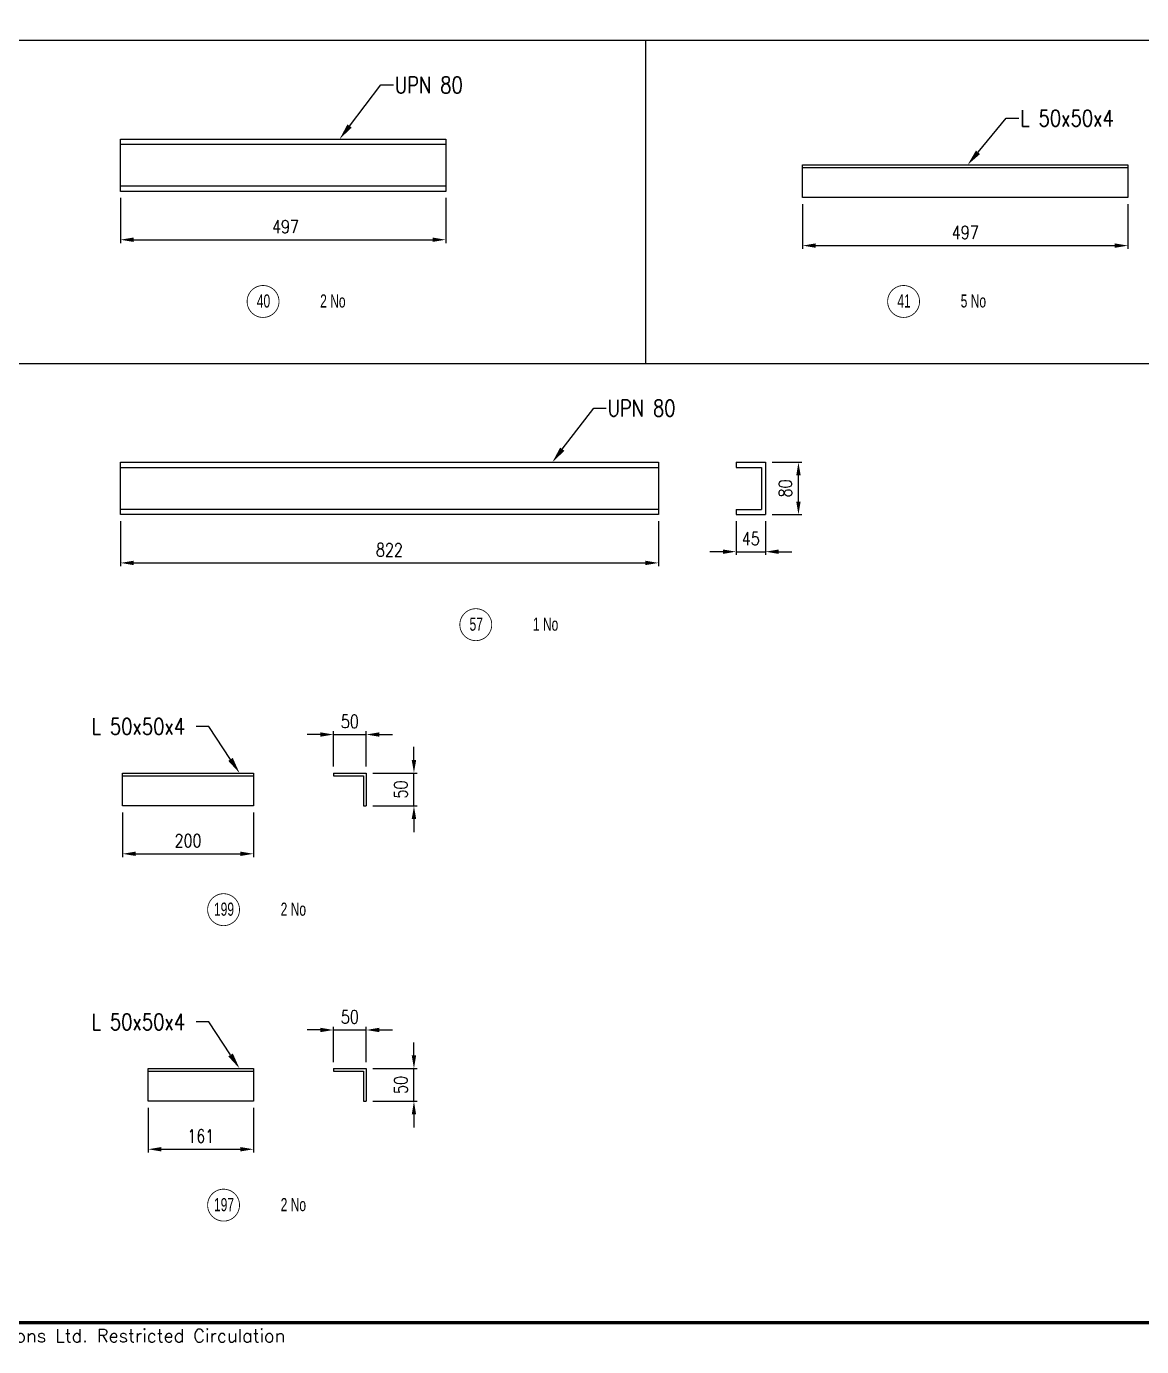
# Model space of a CAD drawing. Header units: millimetres. Extents: x 0 to 16187, y -20471 to 6290.
# Drawn here: x 9959.1 to 10299.9, y 1484.6 to 1887.8 of the extents above; entities that cross this region are included whole.
import ezdxf
from ezdxf import colors
from ezdxf.entities.mleader import LeaderData, LeaderLine
from ezdxf.enums import TextEntityAlignment as Align
from ezdxf.math import Vec2, Vec3

# ---------------------------------------------------------------- set-up
doc = ezdxf.new("R2010")
doc.units = ezdxf.units.MM
doc.header["$PDSIZE"] = -1
doc.layers.add('BORDER1', color=3, linetype='Continuous')
doc.layers.add('BORDER2', color=7, linetype='Continuous')
doc.styles.add('ROMANC', font='ROMANC', dxfattribs={"height": 5})
doc.styles.add('ROMANS', font='ROMANS.shx', dxfattribs={"width": 0.8})
doc.styles.add('ROMANT', font='ROMANT', dxfattribs={"height": 4})
doc.styles.add('SLDTEXTSTYLE2', font='TXT', dxfattribs={"width": 0.686449})
doc.dimstyles.new('ISO-25', dxfattribs={"dimtxt": 2.5, "dimasz": 2.5, "dimexe": 1.25, "dimexo": 0.625, "dimtad": 1, "dimtxsty": 'Standard', "dimcen": 2.5, "dimadec": 0, "dimazin": 0, "dimtfac": 1, "dimtmove": 0, "dimatfit": 3, "dimfxl": 1, "dimarcsym": 0})

# ---------------------------------------------------------------- blocks, each defined once
blk = doc.blocks.new('*U609')
at = {"layer": 'BORDER1', "color": 154, "true_color": 0x1859a9, "const_width": 1}
blk.add_lwpolyline([(1.81, 811), (1144, 811), (1144, 0), (0, 0), (0, 811)], close=True, dxfattribs=at)
at = {"layer": 'BORDER2', "color": 154, "true_color": 0x1859a9, "style": 'ROMANS'}
blk.add_text('2017 ADNOC Onshore . All rights reserved. Abu Dhabi Company for Onshore Petroleum Operations Ltd. Restricted Circulation', height=4, dxfattribs=at).set_placement((489.5, -2), align=Align.TOP_CENTER)
at = {"layer": 'BORDER2', "flags": 8}
for tag, height, style, p in [('REV-A', 3.24, 'ROMANS', (986.93, 140.25)), ('RE-A', 8.06, 'ROMANT', (1084.63, 7.17))]:
    blk.add_attdef(tag, text='', height=height, dxfattribs=dict(at, style=style)).set_placement(p, align=Align.CENTER)
at = {"layer": 'BORDER2', "style": 'ROMANS', "width": 3.830216}
blk.add_attdef('DATE-A', text='', height=3.24, dxfattribs=at).set_placement((995.51, 140.25), (1008.51, 140.25), align=Align.FIT)
at = {"layer": 'BORDER2'}
for tag, height, style, p in [('DRN-A', 3.24, 'ROMANS', (1018.38, 140.25)), ('CHD-A', 3.24, 'ROMANS', (1032.35, 140.25)), ('APD-A', 3.24, 'ROMANS', (1046.64, 140.25)), ('CONS_CONT_VEND', 4.2, 'ROMANC', (1061.39, 72.83))]:
    blk.add_attdef(tag, text='', height=height, dxfattribs=dict(at, style=style)).set_placement(p, align=Align.CENTER)
at = {"layer": 'BORDER2', "style": 'ROMANS', "width": 0.8}
for tag, p, height in [('1:X', (997.23, 122.55), 3.5), ('LOC', (1042.74, 122.55), 3.5), ('PROJ_NO', (1118.64, 122.55), 3.5), ('CONS_DRG_NO', (1011, 63), 3)]:
    blk.add_attdef(tag, p, '', height=height, dxfattribs=at)
at = {"layer": 'BORDER2', "lineweight": 30, "width": 0.8, "flags": 104}
blk.add_attdef('COMMENTS-A', text='', height=2.2, dxfattribs=at).set_placement((1055.21, 142.07), align=Align.MIDDLE_LEFT)
at = {"layer": 'BORDER2', "style": 'ROMANS', "width": 0.8}
for tag, p in [('PROJECT_TITLE_1', (1061.07, 55.35)), ('PROJECT_TITLE_2', (1061.07, 49.3))]:
    blk.add_attdef(tag, text='', height=3.5, dxfattribs=at).set_placement(p, align=Align.MIDDLE)
at = {"layer": 'BORDER2', "style": 'ROMANT', "width": 0.8}
for tag, p in [('DRG_TITLE_1', (1061.07, 36.31)), ('DRG_TITLE_2', (1061.07, 28.31)), ('DRG_TITLE_3', (1061.07, 20.31))]:
    blk.add_attdef(tag, text='', height=5, dxfattribs=at).set_placement(p, align=Align.CENTER)
at = {"layer": 'BORDER2', "style": 'ROMANT'}
for tag, p in [('AR', (995, 7.17)), ('PA', (1011.74, 7.17)), ('DC', (1028.45, 7.17)), ('TS', (1120.84, 7.17))]:
    blk.add_attdef(tag, p, '', height=8.06, dxfattribs=at)
for tag, p in [('SRNO', (1074.7, 7.17)), ('SH', (1115.8, 7.18))]:
    blk.add_attdef(tag, text='', height=8.06, dxfattribs=at).set_placement(p, align=Align.RIGHT)
at = {"layer": 'BORDER2', "style": 'ROMANS', "flags": 2}
blk.add_attdef('TB_VERSION', text='', height=2, dxfattribs=at).set_placement((1, -1), align=Align.TOP_LEFT)
blk = doc.blocks.new('*D5083')
at = {"color": 0, "lineweight": -2}
for p, q in [((9987.88, 1835.45), (9987.88, 1821.69)), ((10087.28, 1835.45), (10087.28, 1821.69)), ((9991.88, 1822.69), (10083.28, 1822.69))]:
    blk.add_line(p, q, dxfattribs=at)
at = {"color": 0}
for points in [[(9991.88, 1823.36), (9991.88, 1822.03), (9987.88, 1822.69)], [(10083.28, 1822.03), (10083.28, 1823.36), (10087.28, 1822.69)]]:
    blk.add_solid(points, dxfattribs=at)
at = {"layer": 'Defpoints', "color": 0}
for p in [(9987.88, 1837.45), (10087.28, 1837.45), (10087.28, 1822.69)]:
    blk.add_point(p, dxfattribs=at)
at = {"color": 0, "insert": (10038.31, 1826.69), "char_height": 4, "attachment_point": 5, "style": 'ROMANS'}
blk.add_mtext('497', dxfattribs=at)
blk = doc.blocks.new('*D5084')
at = {"color": 0, "lineweight": -2}
for p, q in [((10196.33, 1833.54), (10196.33, 1819.9)), ((10295.73, 1833.54), (10295.73, 1819.9)), ((10200.33, 1820.9), (10291.73, 1820.9))]:
    blk.add_line(p, q, dxfattribs=at)
at = {"color": 0}
for points in [[(10200.33, 1821.57), (10200.33, 1820.23), (10196.33, 1820.9)], [(10291.73, 1820.23), (10291.73, 1821.57), (10295.73, 1820.9)]]:
    blk.add_solid(points, dxfattribs=at)
at = {"layer": 'Defpoints', "color": 0}
for p in [(10196.33, 1835.54), (10295.73, 1835.54), (10295.73, 1820.9)]:
    blk.add_point(p, dxfattribs=at)
at = {"color": 0, "insert": (10246.03, 1824.9), "char_height": 4, "attachment_point": 5, "style": 'ROMANS'}
blk.add_mtext('497', dxfattribs=at)
blk = doc.blocks.new('*D5266')
at = {"color": 0, "lineweight": -2}
for p, q in [((9987.88, 1736.74), (9987.88, 1722.99)), ((10152.28, 1736.74), (10152.28, 1722.99)), ((9991.88, 1723.99), (10148.28, 1723.99))]:
    blk.add_line(p, q, dxfattribs=at)
at = {"color": 0}
for points in [[(9991.88, 1724.65), (9991.88, 1723.32), (9987.88, 1723.99)], [(10148.28, 1723.32), (10148.28, 1724.65), (10152.28, 1723.99)]]:
    blk.add_solid(points, dxfattribs=at)
at = {"layer": 'Defpoints', "color": 0}
for p in [(9987.88, 1738.74), (10152.28, 1738.74), (10152.28, 1723.99)]:
    blk.add_point(p, dxfattribs=at)
at = {"color": 0, "insert": (10070.08, 1727.99), "char_height": 4, "attachment_point": 5, "style": 'ROMANS'}
blk.add_mtext('822', dxfattribs=at)
blk = doc.blocks.new('*D5343')
at = {"color": 0, "lineweight": -2}
for p, q in [((9988.54, 1647.79), (9988.54, 1634.15)), ((10028.54, 1647.79), (10028.54, 1634.15)), ((9992.54, 1635.15), (10024.54, 1635.15))]:
    blk.add_line(p, q, dxfattribs=at)
at = {"color": 0}
for points in [[(9992.54, 1635.82), (9992.54, 1634.49), (9988.54, 1635.15)], [(10024.54, 1634.49), (10024.54, 1635.82), (10028.54, 1635.15)]]:
    blk.add_solid(points, dxfattribs=at)
at = {"layer": 'Defpoints', "color": 0}
for p in [(9988.54, 1649.79), (10028.54, 1649.79), (10028.54, 1635.15)]:
    blk.add_point(p, dxfattribs=at)
at = {"color": 0, "insert": (10008.54, 1639.15), "char_height": 4, "attachment_point": 5, "style": 'ROMANS'}
blk.add_mtext('200', dxfattribs=at)
blk = doc.blocks.new('*D5344')
at = {"color": 0, "lineweight": -2}
for p, q in [((10048.98, 1671.58), (10044.98, 1671.58)), ((10052.98, 1661.79), (10052.98, 1672.58)), ((10052.98, 1671.58), (10062.98, 1671.58)), ((10062.98, 1661.79), (10062.98, 1672.58)), ((10066.98, 1671.58), (10070.98, 1671.58))]:
    blk.add_line(p, q, dxfattribs=at)
at = {"color": 0}
for points in [[(10048.98, 1670.91), (10048.98, 1672.25), (10052.98, 1671.58)], [(10066.98, 1672.25), (10066.98, 1670.91), (10062.98, 1671.58)]]:
    blk.add_solid(points, dxfattribs=at)
at = {"layer": 'Defpoints', "color": 0}
for p in [(10062.98, 1671.58), (10052.98, 1659.79), (10062.98, 1659.79)]:
    blk.add_point(p, dxfattribs=at)
at = {"color": 0, "insert": (10057.98, 1675.58), "char_height": 4, "attachment_point": 5, "style": 'ROMANS'}
blk.add_mtext('50', dxfattribs=at)
blk = doc.blocks.new('*D5345')
at = {"color": 0, "lineweight": -2}
for p, q in [((10077.57, 1663.79), (10077.57, 1667.79)), ((10064.98, 1659.79), (10078.57, 1659.79)), ((10077.57, 1649.79), (10077.57, 1659.79)), ((10064.98, 1649.79), (10078.57, 1649.79)), ((10077.57, 1645.79), (10077.57, 1641.79))]:
    blk.add_line(p, q, dxfattribs=at)
at = {"color": 0}
for points in [[(10076.9, 1663.79), (10078.24, 1663.79), (10077.57, 1659.79)], [(10078.24, 1645.79), (10076.9, 1645.79), (10077.57, 1649.79)]]:
    blk.add_solid(points, dxfattribs=at)
at = {"layer": 'Defpoints', "color": 0}
for p in [(10062.98, 1659.79), (10077.57, 1659.79), (10062.98, 1649.79)]:
    blk.add_point(p, dxfattribs=at)
at = {"color": 0, "insert": (10073.57, 1654.79), "char_height": 4, "attachment_point": 5, "rotation": 90, "style": 'ROMANS'}
blk.add_mtext('50', dxfattribs=at)
blk = doc.blocks.new('*D5346')
at = {"color": 0, "lineweight": -2}
for p, q in [((10186.99, 1754.74), (10196.06, 1754.74)), ((10195.06, 1742.74), (10195.06, 1750.74)), ((10186.99, 1738.74), (10196.06, 1738.74))]:
    blk.add_line(p, q, dxfattribs=at)
at = {"color": 0}
for points in [[(10195.73, 1750.74), (10194.39, 1750.74), (10195.06, 1754.74)], [(10194.39, 1742.74), (10195.73, 1742.74), (10195.06, 1738.74)]]:
    blk.add_solid(points, dxfattribs=at)
at = {"layer": 'Defpoints', "color": 0}
for p in [(10184.99, 1754.74), (10195.06, 1754.74), (10184.99, 1738.74)]:
    blk.add_point(p, dxfattribs=at)
at = {"color": 0, "insert": (10191.06, 1746.74), "char_height": 4, "attachment_point": 5, "rotation": 90, "style": 'ROMANS'}
blk.add_mtext('80', dxfattribs=at)
blk = doc.blocks.new('*D5347')
at = {"color": 0, "lineweight": -2}
for p, q in [((10175.99, 1736.74), (10175.99, 1726.42)), ((10184.99, 1736.74), (10184.99, 1726.42)), ((10171.99, 1727.42), (10167.99, 1727.42)), ((10175.99, 1727.42), (10184.99, 1727.42)), ((10188.99, 1727.42), (10192.99, 1727.42))]:
    blk.add_line(p, q, dxfattribs=at)
at = {"color": 0}
for points in [[(10171.99, 1726.75), (10171.99, 1728.08), (10175.99, 1727.42)], [(10188.99, 1728.08), (10188.99, 1726.75), (10184.99, 1727.42)]]:
    blk.add_solid(points, dxfattribs=at)
at = {"layer": 'Defpoints', "color": 0}
for p in [(10175.99, 1738.74), (10184.99, 1738.74), (10184.99, 1727.42)]:
    blk.add_point(p, dxfattribs=at)
at = {"color": 0, "insert": (10180.49, 1731.42), "char_height": 4, "attachment_point": 5, "style": 'ROMANS'}
blk.add_mtext('45', dxfattribs=at)
blk = doc.blocks.new('*D5348')
at = {"color": 0, "lineweight": -2}
for p, q in [((9996.34, 1557.56), (9996.34, 1543.92)), ((10028.54, 1557.56), (10028.54, 1543.92)), ((10000.34, 1544.92), (10024.54, 1544.92))]:
    blk.add_line(p, q, dxfattribs=at)
at = {"color": 0}
for points in [[(10000.34, 1545.59), (10000.34, 1544.25), (9996.34, 1544.92)], [(10024.54, 1544.25), (10024.54, 1545.59), (10028.54, 1544.92)]]:
    blk.add_solid(points, dxfattribs=at)
at = {"layer": 'Defpoints', "color": 0}
for p in [(9996.34, 1559.56), (10028.54, 1559.56), (10028.54, 1544.92)]:
    blk.add_point(p, dxfattribs=at)
at = {"color": 0, "insert": (10012.44, 1548.92), "char_height": 4, "attachment_point": 5, "style": 'ROMANS'}
blk.add_mtext('161', dxfattribs=at)
blk = doc.blocks.new('*D5349')
at = {"color": 0, "lineweight": -2}
for p, q in [((10048.98, 1581.34), (10044.98, 1581.34)), ((10052.98, 1571.56), (10052.98, 1582.34)), ((10052.98, 1581.34), (10062.98, 1581.34)), ((10062.98, 1571.56), (10062.98, 1582.34)), ((10066.98, 1581.34), (10070.98, 1581.34))]:
    blk.add_line(p, q, dxfattribs=at)
at = {"color": 0}
for points in [[(10048.98, 1580.68), (10048.98, 1582.01), (10052.98, 1581.34)], [(10066.98, 1582.01), (10066.98, 1580.68), (10062.98, 1581.34)]]:
    blk.add_solid(points, dxfattribs=at)
at = {"layer": 'Defpoints', "color": 0}
for p in [(10062.98, 1581.34), (10052.98, 1569.56), (10062.98, 1569.56)]:
    blk.add_point(p, dxfattribs=at)
at = {"color": 0, "insert": (10057.98, 1585.34), "char_height": 4, "attachment_point": 5, "style": 'ROMANS'}
blk.add_mtext('50', dxfattribs=at)
blk = doc.blocks.new('*D5350')
at = {"color": 0, "lineweight": -2}
for p, q in [((10077.57, 1573.56), (10077.57, 1577.56)), ((10064.98, 1569.56), (10078.57, 1569.56)), ((10077.57, 1559.56), (10077.57, 1569.56)), ((10064.98, 1559.56), (10078.57, 1559.56)), ((10077.57, 1555.56), (10077.57, 1551.56))]:
    blk.add_line(p, q, dxfattribs=at)
at = {"color": 0}
for points in [[(10076.9, 1573.56), (10078.24, 1573.56), (10077.57, 1569.56)], [(10078.24, 1555.56), (10076.9, 1555.56), (10077.57, 1559.56)]]:
    blk.add_solid(points, dxfattribs=at)
at = {"layer": 'Defpoints', "color": 0}
for p in [(10062.98, 1569.56), (10077.57, 1569.56), (10062.98, 1559.56)]:
    blk.add_point(p, dxfattribs=at)
at = {"color": 0, "insert": (10073.57, 1564.56), "char_height": 4, "attachment_point": 5, "rotation": 90, "style": 'ROMANS'}
blk.add_mtext('50', dxfattribs=at)

msp = doc.modelspace()

# ---------------------------------------------------------------- linework, layer by layer
for p, q in [((9953.02085, 1883.61291), (10356.41209, 1883.61291)), ((10148.28334, 1883.61291), (10148.28334, 1784.90879)), ((9987.87951, 1851.84507), (10087.27951, 1851.84507)), ((10196.32941, 1844.73866), (10295.72941, 1844.73866)), ((10087.27951, 1839.04507), (9987.87951, 1839.04507)), ((9953.02085, 1784.90879), (10356.41209, 1784.90879)), ((10175.98757, 1754.74095), (10184.98757, 1754.74095)), ((10175.98757, 1754.74095), (10175.98757, 1753.14095)), ((10184.98757, 1754.74095), (10184.98757, 1738.74095)), ((9987.87951, 1753.14095), (10152.27951, 1753.14095)), ((10175.98757, 1753.14095), (10183.78757, 1753.14095)), ((10183.78757, 1753.14095), (10183.78757, 1740.34095)), ((10152.27951, 1740.34095), (9987.87951, 1740.34095)), ((10175.98757, 1740.34095), (10183.78757, 1740.34095)), ((10175.98757, 1740.34095), (10175.98757, 1738.74095)), ((10175.98757, 1738.74095), (10184.98757, 1738.74095)), ((9988.54281, 1658.99343), (10028.54281, 1658.99343)), ((10052.98063, 1659.79343), (10062.98063, 1659.79343)), ((10052.98063, 1659.79343), (10052.98063, 1658.99343)), ((10052.98063, 1658.99343), (10062.18063, 1658.99343)), ((10062.18063, 1658.99343), (10062.18063, 1649.79343)), ((10062.98063, 1659.79343), (10062.98063, 1649.79343)), ((10062.18063, 1649.79343), (10062.98063, 1649.79343)), ((9996.34281, 1568.75698), (10028.54281, 1568.75698)), ((10052.98063, 1569.55698), (10062.98063, 1569.55698)), ((10052.98063, 1569.55698), (10052.98063, 1568.75698)), ((10052.98063, 1568.75698), (10062.18063, 1568.75698)), ((10062.18063, 1568.75698), (10062.18063, 1559.55698)), ((10062.98063, 1569.55698), (10062.98063, 1559.55698)), ((10062.18063, 1559.55698), (10062.98063, 1559.55698))]:
    msp.add_line(p, q)
for points in [[(9987.87951, 1853.44507), (10087.27951, 1853.44507), (10087.27951, 1837.44507), (9987.87951, 1837.44507)], [(10196.32941, 1845.53866), (10295.72941, 1845.53866), (10295.72941, 1835.53866), (10196.32941, 1835.53866)], [(9987.87951, 1754.74095), (10152.27951, 1754.74095), (10152.27951, 1738.74095), (9987.87951, 1738.74095)], [(9988.54281, 1659.79343), (10028.54281, 1659.79343), (10028.54281, 1649.79343), (9988.54281, 1649.79343)], [(9996.34281, 1569.55698), (10028.54281, 1569.55698), (10028.54281, 1559.55698), (9996.34281, 1559.55698)]]:
    msp.add_lwpolyline(points, close=True)
at = {"color": 2}
for points in [[(10036.34269, 1803.83509, 0.25, 0.25, 1), (10026.59269, 1803.83509, 0.25, 0.25, 1)], [(10232.06136, 1803.83509, 0.25, 0.25, 1), (10222.31136, 1803.83509, 0.25, 0.25, 1)], [(10101.34269, 1705.13097, 0.25, 0.25, 1), (10091.59269, 1705.13097, 0.25, 0.25, 1)], [(10024.27476, 1618.08986, 0.25, 0.25, 1), (10014.52476, 1618.08986, 0.25, 0.25, 1)], [(10024.27476, 1527.85341, 0.25, 0.25, 1), (10014.52476, 1527.85341, 0.25, 0.25, 1)]]:
    msp.add_lwpolyline(points, format="xyseb", close=True, dxfattribs=at)

# ---------------------------------------------------------------- block references
at = {"layer": 'BORDER1'}
msp.add_blockref('*U609', (9377.41209, 1491.98256), dxfattribs=at)

# ---------------------------------------------------------------- texts
at = {"color": 2, "style": 'SLDTEXTSTYLE2', "width": 0.686449}
for s, p in [('40', (10031.60086, 1803.98946)), ('2 No', (10052.79143, 1803.98946)), ('41', (10227.31954, 1803.98946)), ('5 No', (10248.5101, 1803.98946)), ('57', (10096.60086, 1705.28534)), ('1 No', (10117.79143, 1705.28534)), ('199', (10019.53294, 1618.24423)), ('2 No', (10040.72351, 1618.24423)), ('197', (10019.53294, 1528.00778)), ('2 No', (10040.72351, 1528.00778))]:
    msp.add_text(s, height=4, dxfattribs=at).set_placement(p, align=Align.MIDDLE_CENTER)

# ---------------------------------------------------------------- dimensions: what is measured, and where the dimension line sits
at = {"color": 1}
for base, p1, p2, picture, middle in [((10087.27951, 1822.6919), (9987.87951, 1837.44507), (10087.27951, 1837.44507), '*D5083', (10038.31035, 1822.6919)), ((10295.72941, 1820.90007), (10196.32941, 1835.53866), (10295.72941, 1835.53866), '*D5084', (10246.02941, 1820.90007)), ((10152.27951, 1723.98778), (9987.87951, 1738.74095), (10152.27951, 1738.74095), '*D5266', (10070.07951, 1723.98778)), ((10062.98063, 1671.57991), (10052.98063, 1659.79343), (10062.98063, 1659.79343), '*D5344', (10057.98063, 1671.57991)), ((10028.54281, 1635.15484), (9988.54281, 1649.79343), (10028.54281, 1649.79343), '*D5343', (10008.54281, 1635.15484)), ((10062.98063, 1581.34346), (10052.98063, 1569.55698), (10062.98063, 1569.55698), '*D5349', (10057.98063, 1581.34346)), ((10028.54281, 1544.91839), (9996.34281, 1559.55698), (10028.54281, 1559.55698), '*D5348', (10012.44281, 1544.91839))]:
    dim = msp.add_linear_dim(base=base, p1=p1, p2=p2, dimstyle='ISO-25', override={"dimtxt": 4, "dimasz": 4, "dimexe": 1, "dimexo": 2, "dimgap": 2, "dimlfac": 5, "dimtxsty": 'ROMANS', "dimtix": 1}, dxfattribs=at)
    dim.commit()
    dim.dimension.update_dxf_attribs({"geometry": picture, "text_midpoint": middle, "dimtype": 160})
dim = msp.add_linear_dim(base=(10195.05953, 1754.74095), p1=(10184.98757, 1738.74095), p2=(10184.98757, 1754.74095), angle=90, dimstyle='ISO-25', override={"dimtxt": 4, "dimasz": 4, "dimexe": 1, "dimexo": 2, "dimgap": 2, "dimlfac": 5, "dimtxsty": 'ROMANS', "dimtix": 1}, dxfattribs=at)
dim.commit()
dim.dimension.update_dxf_attribs({"geometry": '*D5346', "text_midpoint": (10191.05953, 1746.74095)})
dim = msp.add_linear_dim(base=(10184.98757, 1727.41626), p1=(10175.98757, 1738.74095), p2=(10184.98757, 1738.74095), dimstyle='ISO-25', override={"dimtxt": 4, "dimasz": 4, "dimexe": 1, "dimexo": 2, "dimgap": 2, "dimlfac": 5, "dimtxsty": 'ROMANS', "dimtix": 1}, dxfattribs=at)
dim.commit()
dim.dimension.update_dxf_attribs({"geometry": '*D5347', "text_midpoint": (10180.48757, 1731.41626)})
for base, p1, p2, picture, middle in [((10077.57074, 1659.79343), (10062.98063, 1649.79343), (10062.98063, 1659.79343), '*D5345', (10077.57074, 1654.79343)), ((10077.57074, 1569.55698), (10062.98063, 1559.55698), (10062.98063, 1569.55698), '*D5350', (10077.57074, 1564.55698))]:
    dim = msp.add_linear_dim(base=base, p1=p1, p2=p2, angle=90, dimstyle='ISO-25', override={"dimtxt": 4, "dimasz": 4, "dimexe": 1, "dimexo": 2, "dimgap": 2, "dimlfac": 5, "dimtxsty": 'ROMANS', "dimtix": 1}, dxfattribs=at)
    dim.commit()
    dim.dimension.update_dxf_attribs({"geometry": picture, "text_midpoint": middle, "dimtype": 160})

# ---------------------------------------------------------------- leaders
ml = msp.add_multileader_mtext('Standard', dxfattribs=at)
ml.set_content('UPN 80', color=1, style='ROMANS')
ml.set_leader_properties()
ml.build(insert=Vec2(0, 0))
ml.multileader.update_dxf_attribs({"dogleg_length": 3.84358, "arrow_head_size": 5})
ctx = ml.context
ctx.base_point, ctx.char_height, ctx.arrow_head_size, ctx.landing_gap_size, ctx.plane_origin = Vec3(9846.58542, 1868.94097), 5, 5, 0.4, Vec3(61190.55387, -25617.6949)
notes = []
notes.append((ctx, [(0, (1, 1, 0), (9842.74185, 1868.94097), (1, 0), 3.84358, [(0, [(9826.20015, 1852.54687)], 0, [])])]))
ctx.mtext.insert, ctx.mtext.width = Vec3(9846.98542, 1871.44097), 144.3262905
ml = msp.add_multileader_mtext('Standard', dxfattribs=at)
ml.set_content('UPN 80', color=1, style='ROMANS')
ml.set_leader_properties()
ml.build(insert=Vec2(0, 0))
ml.multileader.update_dxf_attribs({"dogleg_length": 3.84358, "arrow_head_size": 5})
ctx = ml.context
ctx.base_point, ctx.char_height, ctx.arrow_head_size, ctx.landing_gap_size, ctx.plane_origin = Vec3(10071.33531, 1869.95768), 5, 5, 0.4, Vec3(61402.0132, -25616.7967)
notes.append((ctx, [(0, (1, 1, 0), (10067.49173, 1869.95768), (1, 0), 3.84358, [(0, [(10054.85948, 1853.44507)], 0, [])])]))
ctx.mtext.insert, ctx.mtext.width = Vec3(10071.73531, 1872.45768), 144.3262905
ml = msp.add_multileader_mtext('Standard', dxfattribs=at)
ml.set_content('L 50x50x4', color=1, style='ROMANS')
ml.set_leader_properties()
ml.build(insert=Vec2(0, 0))
ml.multileader.update_dxf_attribs({"dogleg_length": 3.84358, "arrow_head_size": 5})
ctx = ml.context
ctx.base_point, ctx.char_height, ctx.arrow_head_size, ctx.landing_gap_size, ctx.plane_origin = Vec3(10262.39848, 1859.80252), 5, 5, 0.4, Vec3(61593.8874, -25624.70311)
notes.append((ctx, [(0, (1, 1, 0), (10258.5549, 1859.80252), (1, 0), 3.84358, [(0, [(10246.73368, 1845.53866)], 0, [])])]))
ctx.mtext.insert, ctx.mtext.width = Vec3(10262.79848, 1862.30252), 144.3262905
ml = msp.add_multileader_mtext('Standard', dxfattribs=at)
ml.set_content('UPN 80', color=1, style='ROMANS')
ml.set_leader_properties()
ml.build(insert=Vec2(0, 0))
ml.multileader.update_dxf_attribs({"dogleg_length": 3.84358, "arrow_head_size": 5})
ctx = ml.context
ctx.base_point, ctx.char_height, ctx.arrow_head_size, ctx.landing_gap_size, ctx.plane_origin = Vec3(10136.33531, 1771.25356), 5, 5, 0.4, Vec3(61402.0132, -25715.50082)
notes.append((ctx, [(0, (1, 1, 0), (10132.49173, 1771.25356), (1, 0), 3.84358, [(0, [(10119.85948, 1754.74095)], 0, [])])]))
ctx.mtext.insert, ctx.mtext.width = Vec3(10136.73531, 1773.75356), 144.3262905
ml = msp.add_multileader_mtext('Standard', dxfattribs=at)
ml.set_content('L 50x50x4', color=1, style='ROMANS')
ml.set_leader_properties()
ml.build(insert=Vec2(0, 0))
ml.multileader.update_dxf_attribs({"dogleg_length": 3.84358, "arrow_head_size": 5})
ctx = ml.context
ctx.base_point, ctx.char_height, ctx.arrow_head_size, ctx.landing_gap_size, ctx.plane_origin = Vec3(10091.35875, 1674.0573), 5, 5, 0.4, Vec3(61430.84029, -25810.44834)
notes.append((ctx, [(0, (1, 1, 0), (10014.87603, 1674.0573), (-1, 0), 3.84358, [(0, [(10024.28657, 1659.79343)], 0, [])])]))
ctx.mtext.insert, ctx.mtext.width = Vec3(9979.03245, 1676.5573), 144.3262905
ml = msp.add_multileader_mtext('Standard', dxfattribs=at)
ml.set_content('L 50x50x4', color=1, style='ROMANS')
ml.set_leader_properties()
ml.build(insert=Vec2(0, 0))
ml.multileader.update_dxf_attribs({"dogleg_length": 3.84358, "arrow_head_size": 5})
ctx = ml.context
ctx.base_point, ctx.char_height, ctx.arrow_head_size, ctx.landing_gap_size, ctx.plane_origin = Vec3(10091.35875, 1583.82085), 5, 5, 0.4, Vec3(61430.84029, -25900.68479)
notes.append((ctx, [(0, (1, 1, 0), (10014.87603, 1583.82085), (-1, 0), 3.84358, [(0, [(10024.28657, 1569.55698)], 0, [])])]))
ctx.mtext.insert, ctx.mtext.width = Vec3(9979.03245, 1586.32085), 144.3262905
for ctx, leaders in notes:
    for number, flags, end, landing, length, lines in leaders:
        leader = LeaderData()
        leader.index, (leader.has_last_leader_line, leader.has_dogleg_vector, leader.attachment_direction) = number, flags
        leader.last_leader_point, leader.dogleg_vector, leader.dogleg_length = Vec3(end), Vec3(landing), length
        for number, points, colour, breaks in lines:
            line = LeaderLine()
            line.index, line.vertices, line.color, line.breaks = number, Vec3.list(points), colors.encode_raw_color(colour), breaks
            leader.lines.append(line)
        ctx.leaders.append(leader)

doc.saveas('drawing.dxf')
